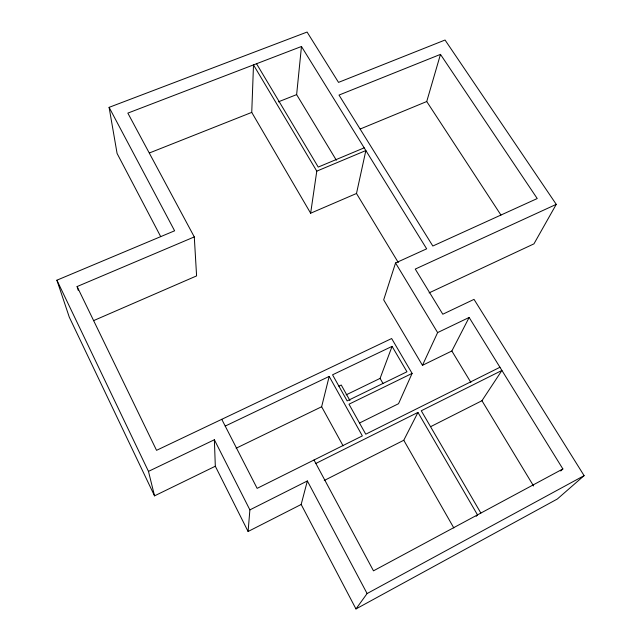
<?xml version="1.0" encoding="UTF-8"?>
<svg xmlns="http://www.w3.org/2000/svg" width="641" height="641" viewBox="0 0 641 641"><rect width="100%" height="100%" fill="white"/><g stroke="black" fill="none" stroke-linecap="round" stroke-linejoin="round"><path stroke-width="0.96" d="M310.645 213.221L251.745 112.399L253.499 64.901L316.782 171.139L310.645 213.221L356.492 193.486L365.859 150.547L316.782 171.139M249.886 509.883L307.351 480.95L301.174 504.467L248.091 531.493L249.886 509.883L214.366 439.758L148.472 471.383L154.537 495.854L215.32 466.239L214.366 439.758M336.365 160.242L296.631 94.612L301.47 46.489L127.847 113.112L194.287 236.922L196.595 275.902L93.49 320.668M343.095 445.832L321.638 406.747L329.186 376.411L225.215 426.081M500.942 215.039L426.73 101.526L440.471 54.373L339.001 95.076L432.827 246.016L537.23 198.542L440.471 54.373M301.47 46.489L426.666 248.82L395.545 262.97L383.687 299.852L422.459 365.322L451.849 350.996L469.14 317.463L562.87 468.948L560.715 470.991M346.14 394.856L380.089 378.39L392.084 346.364L406.963 371.772L347.142 400.905L332.551 374.809L392.084 346.364M194.287 236.922L77.104 286.551L156.548 450.327L391.651 338.536L412.107 373.391L398.542 403.702L359.449 423.052M422.459 365.322L437.619 332.591L469.14 317.463M324.266 480.47L403.774 440.255L417.956 412.411L477.497 514.875L476.167 516.317M160.683 236.585L117.087 153.455L109.106 107.351L307.087 32.05L338.52 82.385L445.046 40.03L556.252 204.359L533.945 243.86L429.109 292.873M430.704 426.634L481.952 400.713L501.919 370.442L421.265 410.761L480.862 513.064M301.174 504.467L355.971 608.95L367.101 593.55L584.103 475.646L474.028 299.371L442.795 314.218L415.256 269.076L556.252 204.359M584.103 475.646L557.325 499.018L355.971 608.95M562.87 468.948L373.479 570.835L314.01 460.006M315.861 463.451L417.956 412.411M499.956 367.269L365.755 434.197L348.984 404.199L412.107 373.391M236.144 448.219L321.638 406.747M338.825 386.162L341.236 385.001L349.946 400.545M364.184 147.839L318.24 167.077L256.536 63.731M154.537 495.854L69.276 317.127L56.897 280.197L174.608 230.8L109.106 107.351M360.226 128.993L426.73 101.526M149.449 152.951L251.745 112.399M278.346 101.855L296.631 94.612M356.492 193.486L398.285 262.522M451.849 350.996L470.887 382.445M481.952 400.713L533.576 485.982M395.545 262.97L437.619 332.591M380.089 378.39L383.022 383.494M403.774 440.255L453.828 527.952M329.186 376.411L362.349 435.896L257.137 488.362L221.754 419.318M307.351 480.95L367.101 593.55M215.32 466.239L248.091 531.493M56.897 280.197L148.472 471.383M77.104 286.551L78.218 290.293"/></g></svg>
